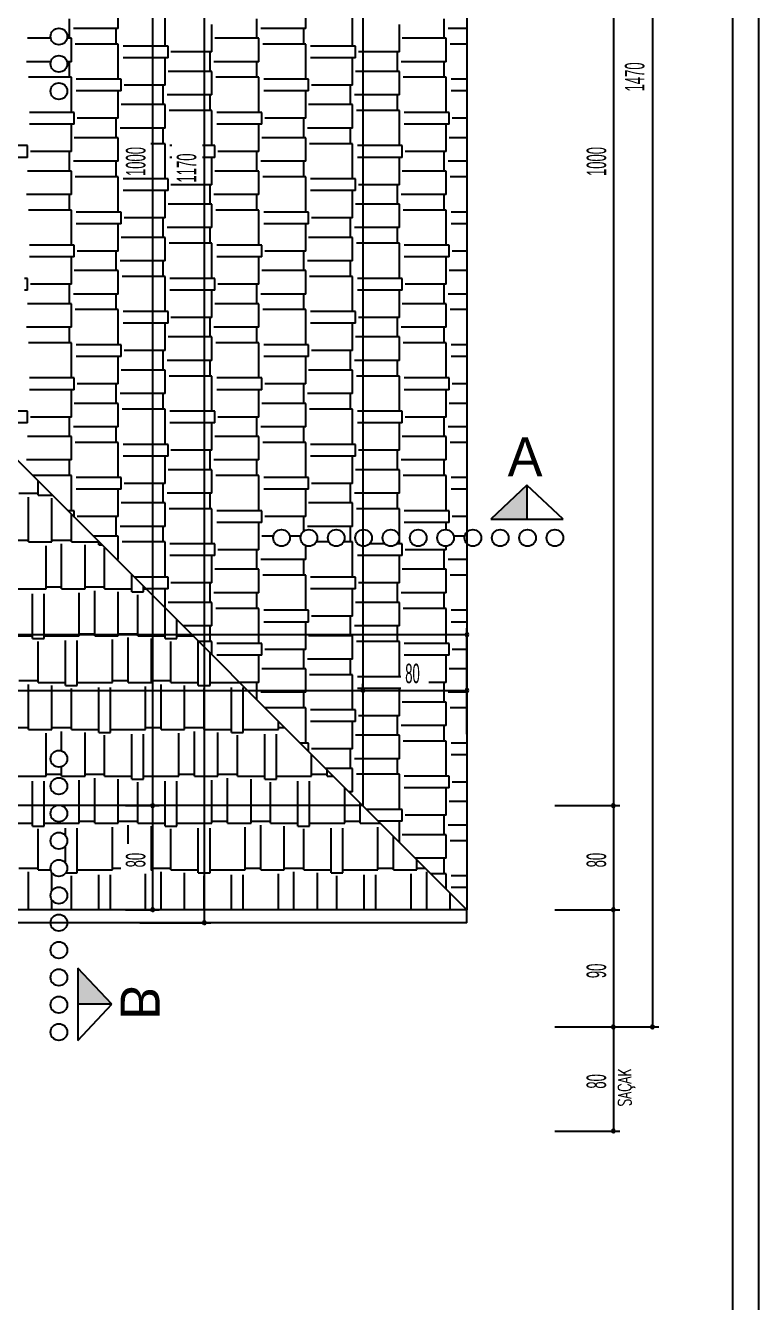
# Model space of a CAD drawing. Extents: x 3907.4 to 3911.57, y -3054.42 to -3053.7.
# Drawn here: x 3909.1994 to 3909.312, y -3054.3184 to -3054.1222 of the extents above; entities that cross this region are included whole.
import ezdxf
from ezdxf.enums import TextEntityAlignment as Align

# ---------------------------------------------------------------- set-up
doc = ezdxf.new("R2010")
doc.units = 0
doc.header["$LTSCALE"] = 2
doc.header["$MEASUREMENT"] = 0
doc.linetypes.add('ACAD_ISO03W100', pattern=[30, 12, -18])
doc.layers.get('0').update_dxf_attribs({"linetype": 'CONTINUOUS'})
for name, color, linetype in [('MB', 11, 'CONTINUOUS'), ('OLÇÜ', 6, 'CONTINUOUS'), ('TARAMA', 9, 'CONTINUOUS'), ('TEXT', 11, 'CONTINUOUS'), ('ÇATI', 7, 'CONTINUOUS')]:
    doc.layers.add(name, color=color, linetype=linetype)
doc.styles.add('İSİM', font='comicbd.ttf')
doc.styles.add('KAPı-PEN', font='simplex.shx', dxfattribs={"width": 0.7, "height": 10})
doc.styles.add('ÖLÇÜ', font='stylu.ttf', dxfattribs={"width": 0.5})

msp = doc.modelspace()

# ---------------------------------------------------------------- hatches: boundary and pattern name
at = {"layer": 'TEXT'}
for points in [[(3909.27647, -3054.19802), (3909.27091, -3054.19802), (3909.27647, -3054.19277)], [(3909.20743, -3054.27256), (3909.20743, -3054.267), (3909.21267, -3054.27256)]]:
    msp.add_hatch(color=256, dxfattribs=at).paths.add_polyline_path(points)

# ---------------------------------------------------------------- linework, layer by layer
at = {"color": 0, "linetype": 'ByBlock'}
for centre, start, end in [((3909.26725, -3054.21575), 0, 180), ((3909.26725, -3054.21575), 180, 0), ((3909.25125, -3054.22433), 0, 180), ((3909.25125, -3054.22433), 0, 180), ((3909.25125, -3054.22433), 180, 0), ((3909.25125, -3054.22433), 180, 0), ((3909.26725, -3054.22433), 0, 180), ((3909.26725, -3054.22433), 180, 0), ((3909.21893, -3054.24203), 90, 270), ((3909.21893, -3054.24203), 90, 270), ((3909.21893, -3054.24203), 270, 90), ((3909.21893, -3054.24203), 270, 90), ((3909.28974, -3054.24203), 90, 270), ((3909.28974, -3054.24203), 90, 270), ((3909.28974, -3054.24203), 270, 90), ((3909.28974, -3054.24203), 270, 90), ((3909.21893, -3054.25803), 90, 270), ((3909.21893, -3054.25803), 270, 90), ((3909.28974, -3054.25803), 90, 270), ((3909.28974, -3054.25803), 90, 270), ((3909.28974, -3054.25803), 270, 90), ((3909.28974, -3054.25803), 270, 90), ((3909.22688, -3054.26003), 90, 270), ((3909.22688, -3054.26003), 270, 90), ((3909.28974, -3054.27603), 90, 270), ((3909.28974, -3054.27603), 90, 270), ((3909.28974, -3054.27603), 270, 90), ((3909.28974, -3054.27603), 270, 90), ((3909.29574, -3054.27603), 90, 270), ((3909.29574, -3054.27603), 270, 90), ((3909.28974, -3054.29203), 90, 270), ((3909.28974, -3054.29203), 270, 90)]:
    msp.add_arc(centre, 0.00025, start, end, dxfattribs=at)
at = {"layer": 'MB', "color": 7, "linetype": 'ACAD_ISO03W100', "ltscale": 0.5}
for p, q in [((3909.25125, -3054.04203), (3909.25125, -3054.24203)), ((3909.25125, -3054.24203), (3909.16625, -3054.24203))]:
    msp.add_line(p, q, dxfattribs=at)
at = {"layer": 'MB', "color": 9}
for q in [(3909.26725, -3054.25803), (3909.18225, -3054.26003)]:
    msp.add_line((3909.26725, -3054.26003), q, dxfattribs=at)
at = {"layer": 'OLÇÜ', "color": 6}
for p, q in [((3909.29574, -3053.98203), (3909.29574, -3054.27603)), ((3909.22688, -3054.02603), (3909.22688, -3054.26003)), ((3909.21893, -3054.04203), (3909.21893, -3054.24203)), ((3909.28974, -3054.04203), (3909.28974, -3054.24203)), ((3909.26725, -3054.23103), (3909.26725, -3054.21475)), ((3909.03925, -3054.21575), (3909.26725, -3054.21575)), ((3909.25125, -3054.22454), (3909.25125, -3054.22333)), ((3909.25125, -3054.22454), (3909.25125, -3054.22333)), ((3909.26725, -3054.22454), (3909.26725, -3054.22333)), ((3909.05525, -3054.22433), (3909.25125, -3054.22433)), ((3909.25125, -3054.22433), (3909.26725, -3054.22433)), ((3909.21475, -3054.24203), (3909.21993, -3054.24203)), ((3909.21475, -3054.24203), (3909.21993, -3054.24203)), ((3909.21893, -3054.24203), (3909.21893, -3054.25803)), ((3909.28074, -3054.24203), (3909.29074, -3054.24203)), ((3909.28074, -3054.24203), (3909.29074, -3054.24203)), ((3909.28974, -3054.24203), (3909.28974, -3054.25803)), ((3909.21475, -3054.25803), (3909.21993, -3054.25803)), ((3909.28074, -3054.25803), (3909.29074, -3054.25803)), ((3909.28074, -3054.25803), (3909.29074, -3054.25803)), ((3909.28974, -3054.25803), (3909.28974, -3054.27603)), ((3909.21699, -3054.26003), (3909.22788, -3054.26003)), ((3909.28074, -3054.27603), (3909.29074, -3054.27603)), ((3909.28074, -3054.27603), (3909.29074, -3054.27603)), ((3909.28674, -3054.27603), (3909.29674, -3054.27603)), ((3909.28974, -3054.27603), (3909.28974, -3054.29203)), ((3909.28074, -3054.29203), (3909.29074, -3054.29203))]:
    msp.add_line(p, q, dxfattribs=at)
at = {"layer": 'TARAMA', "color": 6}
for p, q in [((3909.21366, -3054.12262), (3909.21366, -3054.11902)), ((3909.24246, -3054.12262), (3909.24246, -3054.11902)), ((3909.20616, -3054.12412), (3909.20616, -3054.12112)), ((3909.22086, -3054.12532), (3909.22086, -3054.11992)), ((3909.23496, -3054.12412), (3909.23496, -3054.12112)), ((3909.24966, -3054.12532), (3909.24966, -3054.11992)), ((3909.26376, -3054.12412), (3909.26376, -3054.12112)), ((3909.21366, -3054.12262), (3909.20676, -3054.12262)), ((3909.21336, -3054.12502), (3909.21336, -3054.12262)), ((3909.22806, -3054.12622), (3909.22806, -3054.12202)), ((3909.24246, -3054.12262), (3909.23556, -3054.12262)), ((3909.24216, -3054.12502), (3909.24216, -3054.12262)), ((3909.25686, -3054.12622), (3909.25686, -3054.12202)), ((3909.26725, -3054.12262), (3909.26436, -3054.12262)), ((3909.20329, -3054.12412), (3909.19971, -3054.12412)), ((3909.20646, -3054.12412), (3909.2058, -3054.12412)), ((3909.20646, -3054.12772), (3909.20646, -3054.12412)), ((3909.21366, -3054.12502), (3909.20706, -3054.12502)), ((3909.21366, -3054.13042), (3909.21366, -3054.12502)), ((3909.22131, -3054.12532), (3909.21441, -3054.12532)), ((3909.22131, -3054.12712), (3909.22131, -3054.12532)), ((3909.23526, -3054.12412), (3909.22851, -3054.12412)), ((3909.23526, -3054.12772), (3909.23526, -3054.12412)), ((3909.24246, -3054.12502), (3909.23586, -3054.12502)), ((3909.24246, -3054.13042), (3909.24246, -3054.12502)), ((3909.25011, -3054.12532), (3909.24321, -3054.12532)), ((3909.25011, -3054.12712), (3909.25011, -3054.12532)), ((3909.26406, -3054.12412), (3909.25731, -3054.12412)), ((3909.26406, -3054.12772), (3909.26406, -3054.12412)), ((3909.26725, -3054.12502), (3909.26466, -3054.12502)), ((3909.22131, -3054.12712), (3909.21441, -3054.12712)), ((3909.22086, -3054.13132), (3909.22086, -3054.12712)), ((3909.22806, -3054.12622), (3909.22176, -3054.12622)), ((3909.22776, -3054.12922), (3909.22776, -3054.12622)), ((3909.25011, -3054.12712), (3909.24321, -3054.12712)), ((3909.24966, -3054.13132), (3909.24966, -3054.12712)), ((3909.25125, -3054.12622), (3909.25056, -3054.12622)), ((3909.25686, -3054.12622), (3909.25125, -3054.12622)), ((3909.25656, -3054.12922), (3909.25656, -3054.12622)), ((3909.20331, -3054.12772), (3909.19956, -3054.12772)), ((3909.20646, -3054.12772), (3909.20578, -3054.12772)), ((3909.20616, -3054.13012), (3909.20616, -3054.12772)), ((3909.22806, -3054.12922), (3909.22131, -3054.12922)), ((3909.22806, -3054.13282), (3909.22806, -3054.12922)), ((3909.23526, -3054.12772), (3909.22836, -3054.12772)), ((3909.23496, -3054.13012), (3909.23496, -3054.12772)), ((3909.25125, -3054.12922), (3909.25011, -3054.12922)), ((3909.25686, -3054.12922), (3909.25125, -3054.12922)), ((3909.25686, -3054.13282), (3909.25686, -3054.12922)), ((3909.26406, -3054.12772), (3909.25716, -3054.12772)), ((3909.26376, -3054.13012), (3909.26376, -3054.12772)), ((3909.20646, -3054.13012), (3909.19986, -3054.13012)), ((3909.20646, -3054.13552), (3909.20646, -3054.13012)), ((3909.21411, -3054.13042), (3909.20721, -3054.13042)), ((3909.21411, -3054.13222), (3909.21411, -3054.13042)), ((3909.23526, -3054.13012), (3909.22866, -3054.13012)), ((3909.23526, -3054.13552), (3909.23526, -3054.13012)), ((3909.24291, -3054.13042), (3909.23601, -3054.13042)), ((3909.24291, -3054.13222), (3909.24291, -3054.13042)), ((3909.26406, -3054.13012), (3909.25746, -3054.13012)), ((3909.26406, -3054.13552), (3909.26406, -3054.13012)), ((3909.26725, -3054.13042), (3909.26481, -3054.13042)), ((3909.21411, -3054.13222), (3909.20721, -3054.13222)), ((3909.21366, -3054.13642), (3909.21366, -3054.13222)), ((3909.22086, -3054.13132), (3909.21456, -3054.13132)), ((3909.22056, -3054.13432), (3909.22056, -3054.13132)), ((3909.22806, -3054.13282), (3909.22116, -3054.13282)), ((3909.22776, -3054.13522), (3909.22776, -3054.13282)), ((3909.24291, -3054.13222), (3909.23601, -3054.13222)), ((3909.24246, -3054.13642), (3909.24246, -3054.13222)), ((3909.24966, -3054.13132), (3909.24336, -3054.13132)), ((3909.24936, -3054.13432), (3909.24936, -3054.13132)), ((3909.25125, -3054.13282), (3909.24996, -3054.13282)), ((3909.25686, -3054.13282), (3909.25125, -3054.13282)), ((3909.25656, -3054.13522), (3909.25656, -3054.13282)), ((3909.26725, -3054.13222), (3909.26481, -3054.13222)), ((3909.22086, -3054.13432), (3909.21411, -3054.13432)), ((3909.22086, -3054.13792), (3909.22086, -3054.13432)), ((3909.22806, -3054.13522), (3909.22146, -3054.13522)), ((3909.22806, -3054.14062), (3909.22806, -3054.13522)), ((3909.24966, -3054.13432), (3909.24291, -3054.13432)), ((3909.24966, -3054.13792), (3909.24966, -3054.13432)), ((3909.25125, -3054.13522), (3909.25026, -3054.13522)), ((3909.25686, -3054.13522), (3909.25125, -3054.13522)), ((3909.25686, -3054.14062), (3909.25686, -3054.13522)), ((3909.20691, -3054.13552), (3909.20001, -3054.13552)), ((3909.20691, -3054.13732), (3909.20691, -3054.13552)), ((3909.21366, -3054.13642), (3909.20736, -3054.13642)), ((3909.21336, -3054.13942), (3909.21336, -3054.13642)), ((3909.23571, -3054.13552), (3909.22881, -3054.13552)), ((3909.23571, -3054.13732), (3909.23571, -3054.13552)), ((3909.24246, -3054.13642), (3909.23616, -3054.13642)), ((3909.24216, -3054.13942), (3909.24216, -3054.13642)), ((3909.26451, -3054.13552), (3909.25761, -3054.13552)), ((3909.26451, -3054.13732), (3909.26451, -3054.13552)), ((3909.26725, -3054.13642), (3909.26496, -3054.13642)), ((3909.20691, -3054.13732), (3909.20001, -3054.13732)), ((3909.20646, -3054.14152), (3909.20646, -3054.13732)), ((3909.22086, -3054.13792), (3909.21396, -3054.13792)), ((3909.22056, -3054.14032), (3909.22056, -3054.13792)), ((3909.23571, -3054.13732), (3909.22881, -3054.13732)), ((3909.23526, -3054.14152), (3909.23526, -3054.13732)), ((3909.24966, -3054.13792), (3909.24276, -3054.13792)), ((3909.24936, -3054.14032), (3909.24936, -3054.13792)), ((3909.26451, -3054.13732), (3909.25761, -3054.13732)), ((3909.26406, -3054.14152), (3909.26406, -3054.13732)), ((3909.19971, -3054.14062), (3909.19281, -3054.14062)), ((3909.19971, -3054.14242), (3909.19971, -3054.14062)), ((3909.21366, -3054.13942), (3909.20691, -3054.13942)), ((3909.21366, -3054.14302), (3909.21366, -3054.13942)), ((3909.22086, -3054.14032), (3909.21868, -3054.14032)), ((3909.22086, -3054.14572), (3909.22086, -3054.14032)), ((3909.22189, -3054.14062), (3909.22161, -3054.14062)), ((3909.22851, -3054.14062), (3909.22663, -3054.14062)), ((3909.22851, -3054.14242), (3909.22851, -3054.14062)), ((3909.24246, -3054.13942), (3909.23571, -3054.13942)), ((3909.24246, -3054.14302), (3909.24246, -3054.13942)), ((3909.24966, -3054.14032), (3909.24306, -3054.14032)), ((3909.24966, -3054.14572), (3909.24966, -3054.14032)), ((3909.25125, -3054.14062), (3909.25041, -3054.14062)), ((3909.25731, -3054.14062), (3909.25125, -3054.14062)), ((3909.25731, -3054.14242), (3909.25731, -3054.14062)), ((3909.26725, -3054.13942), (3909.26451, -3054.13942)), ((3909.19971, -3054.14242), (3909.19281, -3054.14242)), ((3909.20646, -3054.14152), (3909.20016, -3054.14152)), ((3909.20616, -3054.14452), (3909.20616, -3054.14152)), ((3909.21366, -3054.14302), (3909.20676, -3054.14302)), ((3909.21336, -3054.14542), (3909.21336, -3054.14302)), ((3909.22189, -3054.14242), (3909.22161, -3054.14242)), ((3909.22851, -3054.14242), (3909.22663, -3054.14242)), ((3909.22806, -3054.14662), (3909.22806, -3054.14242)), ((3909.23526, -3054.14152), (3909.22896, -3054.14152)), ((3909.23496, -3054.14452), (3909.23496, -3054.14152)), ((3909.24246, -3054.14302), (3909.23556, -3054.14302)), ((3909.24216, -3054.14542), (3909.24216, -3054.14302)), ((3909.25125, -3054.14242), (3909.25041, -3054.14242)), ((3909.25731, -3054.14242), (3909.25125, -3054.14242)), ((3909.25686, -3054.14662), (3909.25686, -3054.14242)), ((3909.26406, -3054.14152), (3909.25776, -3054.14152)), ((3909.26376, -3054.14452), (3909.26376, -3054.14152)), ((3909.26725, -3054.14302), (3909.26436, -3054.14302)), ((3909.20646, -3054.14452), (3909.19971, -3054.14452)), ((3909.20646, -3054.14812), (3909.20646, -3054.14452)), ((3909.23526, -3054.14452), (3909.22851, -3054.14452)), ((3909.23526, -3054.14812), (3909.23526, -3054.14452)), ((3909.26406, -3054.14452), (3909.25731, -3054.14452)), ((3909.26406, -3054.14812), (3909.26406, -3054.14452)), ((3909.21366, -3054.14542), (3909.20706, -3054.14542)), ((3909.21366, -3054.15082), (3909.21366, -3054.14542)), ((3909.22131, -3054.14572), (3909.21441, -3054.14572)), ((3909.22131, -3054.14752), (3909.22131, -3054.14572)), ((3909.22806, -3054.14662), (3909.22176, -3054.14662)), ((3909.22776, -3054.14962), (3909.22776, -3054.14662)), ((3909.24246, -3054.14542), (3909.23586, -3054.14542)), ((3909.24246, -3054.15082), (3909.24246, -3054.14542)), ((3909.25011, -3054.14572), (3909.24321, -3054.14572)), ((3909.25011, -3054.14752), (3909.25011, -3054.14572)), ((3909.25125, -3054.14662), (3909.25056, -3054.14662)), ((3909.25686, -3054.14662), (3909.25125, -3054.14662)), ((3909.25656, -3054.14962), (3909.25656, -3054.14662)), ((3909.26725, -3054.14542), (3909.26466, -3054.14542)), ((3909.20646, -3054.14812), (3909.19956, -3054.14812)), ((3909.20616, -3054.15052), (3909.20616, -3054.14812)), ((3909.22131, -3054.14752), (3909.21441, -3054.14752)), ((3909.22086, -3054.15172), (3909.22086, -3054.14752)), ((3909.23526, -3054.14812), (3909.22836, -3054.14812)), ((3909.23496, -3054.15052), (3909.23496, -3054.14812)), ((3909.25011, -3054.14752), (3909.24321, -3054.14752)), ((3909.24966, -3054.15172), (3909.24966, -3054.14752)), ((3909.26406, -3054.14812), (3909.25716, -3054.14812)), ((3909.26376, -3054.15052), (3909.26376, -3054.14812)), ((3909.20646, -3054.15052), (3909.19986, -3054.15052)), ((3909.20646, -3054.15592), (3909.20646, -3054.15052)), ((3909.21411, -3054.15082), (3909.20721, -3054.15082)), ((3909.21411, -3054.15262), (3909.21411, -3054.15082)), ((3909.22806, -3054.14962), (3909.22131, -3054.14962)), ((3909.22806, -3054.15322), (3909.22806, -3054.14962)), ((3909.23526, -3054.15052), (3909.22866, -3054.15052)), ((3909.23526, -3054.15592), (3909.23526, -3054.15052)), ((3909.24291, -3054.15082), (3909.23601, -3054.15082)), ((3909.24291, -3054.15262), (3909.24291, -3054.15082)), ((3909.25125, -3054.14962), (3909.25011, -3054.14962)), ((3909.25686, -3054.14962), (3909.25125, -3054.14962)), ((3909.25686, -3054.15322), (3909.25686, -3054.14962)), ((3909.26406, -3054.15052), (3909.25746, -3054.15052)), ((3909.26406, -3054.15592), (3909.26406, -3054.15052)), ((3909.26725, -3054.15082), (3909.26481, -3054.15082)), ((3909.21411, -3054.15262), (3909.20721, -3054.15262)), ((3909.21366, -3054.15682), (3909.21366, -3054.15262)), ((3909.22086, -3054.15172), (3909.21456, -3054.15172)), ((3909.22056, -3054.15472), (3909.22056, -3054.15172)), ((3909.24291, -3054.15262), (3909.23601, -3054.15262)), ((3909.24246, -3054.15682), (3909.24246, -3054.15262)), ((3909.24966, -3054.15172), (3909.24336, -3054.15172)), ((3909.24936, -3054.15472), (3909.24936, -3054.15172)), ((3909.26725, -3054.15262), (3909.26481, -3054.15262)), ((3909.22086, -3054.15472), (3909.21411, -3054.15472)), ((3909.22086, -3054.15832), (3909.22086, -3054.15472)), ((3909.22806, -3054.15322), (3909.22116, -3054.15322)), ((3909.22776, -3054.15562), (3909.22776, -3054.15322)), ((3909.24966, -3054.15472), (3909.24291, -3054.15472)), ((3909.24966, -3054.15832), (3909.24966, -3054.15472)), ((3909.25125, -3054.15322), (3909.24996, -3054.15322)), ((3909.25686, -3054.15322), (3909.25125, -3054.15322)), ((3909.25656, -3054.15562), (3909.25656, -3054.15322)), ((3909.20691, -3054.15592), (3909.20001, -3054.15592)), ((3909.20691, -3054.15772), (3909.20691, -3054.15592)), ((3909.21366, -3054.15682), (3909.20736, -3054.15682)), ((3909.21336, -3054.15982), (3909.21336, -3054.15682)), ((3909.22806, -3054.15562), (3909.22146, -3054.15562)), ((3909.22806, -3054.16102), (3909.22806, -3054.15562)), ((3909.23571, -3054.15592), (3909.22881, -3054.15592)), ((3909.23571, -3054.15772), (3909.23571, -3054.15592)), ((3909.24246, -3054.15682), (3909.23616, -3054.15682)), ((3909.24216, -3054.15982), (3909.24216, -3054.15682)), ((3909.25125, -3054.15562), (3909.25026, -3054.15562)), ((3909.25686, -3054.15562), (3909.25125, -3054.15562)), ((3909.25686, -3054.16102), (3909.25686, -3054.15562)), ((3909.26451, -3054.15592), (3909.25761, -3054.15592)), ((3909.26451, -3054.15772), (3909.26451, -3054.15592)), ((3909.26725, -3054.15682), (3909.26496, -3054.15682)), ((3909.20691, -3054.15772), (3909.20001, -3054.15772)), ((3909.20646, -3054.16192), (3909.20646, -3054.15772)), ((3909.22086, -3054.15832), (3909.21396, -3054.15832)), ((3909.22056, -3054.16072), (3909.22056, -3054.15832)), ((3909.23571, -3054.15772), (3909.22881, -3054.15772)), ((3909.23526, -3054.16192), (3909.23526, -3054.15772)), ((3909.24966, -3054.15832), (3909.24276, -3054.15832)), ((3909.24936, -3054.16072), (3909.24936, -3054.15832)), ((3909.26451, -3054.15772), (3909.25761, -3054.15772)), ((3909.26406, -3054.16192), (3909.26406, -3054.15772)), ((3909.21366, -3054.15982), (3909.20691, -3054.15982)), ((3909.21366, -3054.16342), (3909.21366, -3054.15982)), ((3909.22086, -3054.16072), (3909.21426, -3054.16072)), ((3909.22086, -3054.16612), (3909.22086, -3054.16072)), ((3909.24246, -3054.15982), (3909.23571, -3054.15982)), ((3909.24246, -3054.16342), (3909.24246, -3054.15982)), ((3909.24966, -3054.16072), (3909.24306, -3054.16072)), ((3909.24966, -3054.16612), (3909.24966, -3054.16072)), ((3909.26725, -3054.15982), (3909.26451, -3054.15982)), ((3909.19971, -3054.16102), (3909.19925, -3054.16102)), ((3909.19971, -3054.16282), (3909.19971, -3054.16102)), ((3909.20646, -3054.16192), (3909.20016, -3054.16192)), ((3909.20616, -3054.16492), (3909.20616, -3054.16192)), ((3909.22851, -3054.16102), (3909.22161, -3054.16102)), ((3909.22851, -3054.16282), (3909.22851, -3054.16102)), ((3909.23526, -3054.16192), (3909.22896, -3054.16192)), ((3909.23496, -3054.16492), (3909.23496, -3054.16192)), ((3909.25125, -3054.16102), (3909.25041, -3054.16102)), ((3909.25731, -3054.16102), (3909.25125, -3054.16102)), ((3909.25731, -3054.16282), (3909.25731, -3054.16102)), ((3909.26406, -3054.16192), (3909.25776, -3054.16192)), ((3909.26376, -3054.16492), (3909.26376, -3054.16192)), ((3909.19971, -3054.16282), (3909.19925, -3054.16282)), ((3909.21366, -3054.16342), (3909.20676, -3054.16342)), ((3909.21336, -3054.16582), (3909.21336, -3054.16342)), ((3909.22851, -3054.16282), (3909.22161, -3054.16282)), ((3909.22806, -3054.16702), (3909.22806, -3054.16282)), ((3909.24246, -3054.16342), (3909.23556, -3054.16342)), ((3909.24216, -3054.16582), (3909.24216, -3054.16342)), ((3909.25125, -3054.16282), (3909.25041, -3054.16282)), ((3909.25731, -3054.16282), (3909.25125, -3054.16282)), ((3909.25686, -3054.16702), (3909.25686, -3054.16282)), ((3909.26725, -3054.16342), (3909.26436, -3054.16342)), ((3909.20646, -3054.16492), (3909.19971, -3054.16492)), ((3909.20646, -3054.16852), (3909.20646, -3054.16492)), ((3909.21366, -3054.16582), (3909.20706, -3054.16582)), ((3909.21366, -3054.17122), (3909.21366, -3054.16582)), ((3909.22131, -3054.16612), (3909.21441, -3054.16612)), ((3909.22131, -3054.16792), (3909.22131, -3054.16612)), ((3909.23526, -3054.16492), (3909.22851, -3054.16492)), ((3909.23526, -3054.16852), (3909.23526, -3054.16492)), ((3909.24246, -3054.16582), (3909.23586, -3054.16582)), ((3909.24246, -3054.17122), (3909.24246, -3054.16582)), ((3909.25011, -3054.16612), (3909.24321, -3054.16612)), ((3909.25011, -3054.16792), (3909.25011, -3054.16612)), ((3909.26406, -3054.16492), (3909.25731, -3054.16492)), ((3909.26406, -3054.16852), (3909.26406, -3054.16492)), ((3909.26725, -3054.16582), (3909.26466, -3054.16582)), ((3909.20646, -3054.16852), (3909.19956, -3054.16852)), ((3909.20616, -3054.17092), (3909.20616, -3054.16852)), ((3909.22131, -3054.16792), (3909.21441, -3054.16792)), ((3909.22086, -3054.17212), (3909.22086, -3054.16792)), ((3909.22806, -3054.16702), (3909.22176, -3054.16702)), ((3909.22776, -3054.17002), (3909.22776, -3054.16702)), ((3909.23526, -3054.16852), (3909.22836, -3054.16852)), ((3909.23496, -3054.17092), (3909.23496, -3054.16852)), ((3909.25011, -3054.16792), (3909.24321, -3054.16792)), ((3909.24966, -3054.17212), (3909.24966, -3054.16792)), ((3909.25125, -3054.16702), (3909.25056, -3054.16702)), ((3909.25686, -3054.16702), (3909.25125, -3054.16702)), ((3909.25656, -3054.17002), (3909.25656, -3054.16702)), ((3909.26406, -3054.16852), (3909.25716, -3054.16852)), ((3909.26376, -3054.17092), (3909.26376, -3054.16852)), ((3909.22806, -3054.17002), (3909.22131, -3054.17002)), ((3909.22806, -3054.17362), (3909.22806, -3054.17002)), ((3909.25125, -3054.17002), (3909.25011, -3054.17002)), ((3909.25686, -3054.17002), (3909.25125, -3054.17002)), ((3909.25686, -3054.17362), (3909.25686, -3054.17002)), ((3909.20646, -3054.17092), (3909.19986, -3054.17092)), ((3909.20646, -3054.17632), (3909.20646, -3054.17092)), ((3909.21411, -3054.17122), (3909.20721, -3054.17122)), ((3909.21411, -3054.17302), (3909.21411, -3054.17122)), ((3909.22086, -3054.17212), (3909.21456, -3054.17212)), ((3909.22056, -3054.17512), (3909.22056, -3054.17212)), ((3909.23526, -3054.17092), (3909.22866, -3054.17092)), ((3909.23526, -3054.17632), (3909.23526, -3054.17092)), ((3909.24291, -3054.17122), (3909.23601, -3054.17122)), ((3909.24291, -3054.17302), (3909.24291, -3054.17122)), ((3909.24966, -3054.17212), (3909.24336, -3054.17212)), ((3909.24936, -3054.17512), (3909.24936, -3054.17212)), ((3909.26406, -3054.17092), (3909.25746, -3054.17092)), ((3909.26406, -3054.17632), (3909.26406, -3054.17092)), ((3909.26725, -3054.17122), (3909.26481, -3054.17122)), ((3909.21411, -3054.17302), (3909.20721, -3054.17302)), ((3909.21366, -3054.17722), (3909.21366, -3054.17302)), ((3909.22806, -3054.17362), (3909.22116, -3054.17362)), ((3909.22776, -3054.17602), (3909.22776, -3054.17362)), ((3909.24291, -3054.17302), (3909.23601, -3054.17302)), ((3909.24246, -3054.17722), (3909.24246, -3054.17302)), ((3909.25125, -3054.17362), (3909.24996, -3054.17362)), ((3909.25686, -3054.17362), (3909.25125, -3054.17362)), ((3909.25656, -3054.17602), (3909.25656, -3054.17362)), ((3909.26725, -3054.17302), (3909.26481, -3054.17302)), ((3909.20691, -3054.17632), (3909.20001, -3054.17632)), ((3909.20691, -3054.17812), (3909.20691, -3054.17632)), ((3909.22086, -3054.17512), (3909.21411, -3054.17512)), ((3909.22086, -3054.17872), (3909.22086, -3054.17512)), ((3909.22806, -3054.17602), (3909.22146, -3054.17602)), ((3909.22806, -3054.18142), (3909.22806, -3054.17602)), ((3909.23571, -3054.17632), (3909.22881, -3054.17632)), ((3909.23571, -3054.17812), (3909.23571, -3054.17632)), ((3909.24966, -3054.17512), (3909.24291, -3054.17512)), ((3909.24966, -3054.17872), (3909.24966, -3054.17512)), ((3909.25125, -3054.17602), (3909.25026, -3054.17602)), ((3909.25686, -3054.17602), (3909.25125, -3054.17602)), ((3909.25686, -3054.18142), (3909.25686, -3054.17602)), ((3909.26451, -3054.17632), (3909.25761, -3054.17632)), ((3909.26451, -3054.17812), (3909.26451, -3054.17632)), ((3909.20691, -3054.17812), (3909.20001, -3054.17812)), ((3909.20646, -3054.18232), (3909.20646, -3054.17812)), ((3909.21366, -3054.17722), (3909.20736, -3054.17722)), ((3909.21336, -3054.18022), (3909.21336, -3054.17722)), ((3909.23571, -3054.17812), (3909.22881, -3054.17812)), ((3909.23526, -3054.18232), (3909.23526, -3054.17812)), ((3909.24246, -3054.17722), (3909.23616, -3054.17722)), ((3909.24216, -3054.18022), (3909.24216, -3054.17722)), ((3909.26451, -3054.17812), (3909.25761, -3054.17812)), ((3909.26406, -3054.18232), (3909.26406, -3054.17812)), ((3909.26725, -3054.17722), (3909.26496, -3054.17722)), ((3909.21366, -3054.18022), (3909.20691, -3054.18022)), ((3909.21366, -3054.18382), (3909.21366, -3054.18022)), ((3909.22086, -3054.17872), (3909.21396, -3054.17872)), ((3909.22056, -3054.18112), (3909.22056, -3054.17872)), ((3909.24246, -3054.18022), (3909.23571, -3054.18022)), ((3909.24246, -3054.18382), (3909.24246, -3054.18022)), ((3909.24966, -3054.17872), (3909.24276, -3054.17872)), ((3909.24936, -3054.18112), (3909.24936, -3054.17872)), ((3909.26725, -3054.18022), (3909.26451, -3054.18022)), ((3909.19971, -3054.18142), (3909.19281, -3054.18142)), ((3909.19971, -3054.18322), (3909.19971, -3054.18142)), ((3909.20646, -3054.18232), (3909.20016, -3054.18232)), ((3909.20616, -3054.18532), (3909.20616, -3054.18232)), ((3909.22086, -3054.18112), (3909.21426, -3054.18112)), ((3909.22086, -3054.18652), (3909.22086, -3054.18112)), ((3909.22851, -3054.18142), (3909.22161, -3054.18142)), ((3909.22851, -3054.18322), (3909.22851, -3054.18142)), ((3909.23526, -3054.18232), (3909.22896, -3054.18232)), ((3909.23496, -3054.18532), (3909.23496, -3054.18232)), ((3909.24966, -3054.18112), (3909.24306, -3054.18112)), ((3909.24966, -3054.18652), (3909.24966, -3054.18112)), ((3909.25125, -3054.18142), (3909.25041, -3054.18142)), ((3909.25731, -3054.18142), (3909.25125, -3054.18142)), ((3909.25731, -3054.18322), (3909.25731, -3054.18142)), ((3909.26406, -3054.18232), (3909.25776, -3054.18232)), ((3909.26376, -3054.18532), (3909.26376, -3054.18232)), ((3909.19971, -3054.18322), (3909.19281, -3054.18322)), ((3909.21366, -3054.18382), (3909.20676, -3054.18382)), ((3909.21336, -3054.18622), (3909.21336, -3054.18382)), ((3909.22851, -3054.18322), (3909.22161, -3054.18322)), ((3909.22806, -3054.18742), (3909.22806, -3054.18322)), ((3909.24246, -3054.18382), (3909.23556, -3054.18382)), ((3909.24216, -3054.18622), (3909.24216, -3054.18382)), ((3909.25125, -3054.18322), (3909.25041, -3054.18322)), ((3909.25731, -3054.18322), (3909.25125, -3054.18322)), ((3909.25686, -3054.18742), (3909.25686, -3054.18322)), ((3909.26725, -3054.18382), (3909.26436, -3054.18382)), ((3909.20646, -3054.18532), (3909.19971, -3054.18532)), ((3909.20646, -3054.18892), (3909.20646, -3054.18532)), ((3909.21366, -3054.18622), (3909.20706, -3054.18622)), ((3909.21366, -3054.19162), (3909.21366, -3054.18622)), ((3909.23526, -3054.18532), (3909.22851, -3054.18532)), ((3909.23526, -3054.18892), (3909.23526, -3054.18532)), ((3909.24246, -3054.18622), (3909.23586, -3054.18622)), ((3909.24246, -3054.19162), (3909.24246, -3054.18622)), ((3909.26406, -3054.18532), (3909.25731, -3054.18532)), ((3909.26406, -3054.18892), (3909.26406, -3054.18532)), ((3909.26725, -3054.18622), (3909.26466, -3054.18622)), ((3909.22131, -3054.18652), (3909.21441, -3054.18652)), ((3909.22131, -3054.18832), (3909.22131, -3054.18652)), ((3909.22806, -3054.18742), (3909.22176, -3054.18742)), ((3909.22776, -3054.19042), (3909.22776, -3054.18742)), ((3909.25011, -3054.18652), (3909.24321, -3054.18652)), ((3909.25011, -3054.18832), (3909.25011, -3054.18652)), ((3909.25125, -3054.18742), (3909.25056, -3054.18742)), ((3909.25686, -3054.18742), (3909.25125, -3054.18742)), ((3909.25656, -3054.19042), (3909.25656, -3054.18742)), ((3909.20646, -3054.18892), (3909.19956, -3054.18892)), ((3909.20616, -3054.19132), (3909.20616, -3054.18892)), ((3909.22131, -3054.18832), (3909.21441, -3054.18832)), ((3909.22086, -3054.19252), (3909.22086, -3054.18832)), ((3909.23526, -3054.18892), (3909.22836, -3054.18892)), ((3909.23496, -3054.19132), (3909.23496, -3054.18892)), ((3909.25011, -3054.18832), (3909.24321, -3054.18832)), ((3909.24966, -3054.19252), (3909.24966, -3054.18832)), ((3909.26406, -3054.18892), (3909.25716, -3054.18892)), ((3909.26376, -3054.19132), (3909.26376, -3054.18892)), ((3909.20646, -3054.19132), (3909.20053, -3054.19132)), ((3909.20646, -3054.19672), (3909.20646, -3054.19132)), ((3909.21411, -3054.19162), (3909.20721, -3054.19162)), ((3909.21411, -3054.19342), (3909.21411, -3054.19162)), ((3909.22806, -3054.19042), (3909.22131, -3054.19042)), ((3909.22806, -3054.19402), (3909.22806, -3054.19042)), ((3909.23526, -3054.19132), (3909.22866, -3054.19132)), ((3909.23526, -3054.19672), (3909.23526, -3054.19132)), ((3909.24291, -3054.19162), (3909.23601, -3054.19162)), ((3909.24291, -3054.19342), (3909.24291, -3054.19162)), ((3909.25125, -3054.19042), (3909.25011, -3054.19042)), ((3909.25686, -3054.19042), (3909.25125, -3054.19042)), ((3909.25686, -3054.19402), (3909.25686, -3054.19042)), ((3909.26406, -3054.19132), (3909.25746, -3054.19132)), ((3909.26406, -3054.19672), (3909.26406, -3054.19132)), ((3909.26725, -3054.19162), (3909.26481, -3054.19162)), ((3909.19836, -3054.19402), (3909.20136, -3054.19402)), ((3909.20136, -3054.19432), (3909.20136, -3054.19214)), ((3909.21411, -3054.19342), (3909.20721, -3054.19342)), ((3909.21366, -3054.19762), (3909.21366, -3054.19342)), ((3909.22086, -3054.19252), (3909.21456, -3054.19252)), ((3909.22056, -3054.19552), (3909.22056, -3054.19252)), ((3909.22806, -3054.19402), (3909.22116, -3054.19402)), ((3909.22776, -3054.19642), (3909.22776, -3054.19402)), ((3909.24291, -3054.19342), (3909.23601, -3054.19342)), ((3909.24246, -3054.19762), (3909.24246, -3054.19342)), ((3909.24966, -3054.19252), (3909.24336, -3054.19252)), ((3909.24936, -3054.19552), (3909.24936, -3054.19252)), ((3909.25125, -3054.19402), (3909.24996, -3054.19402)), ((3909.25686, -3054.19402), (3909.25125, -3054.19402)), ((3909.25656, -3054.19642), (3909.25656, -3054.19402)), ((3909.26725, -3054.19342), (3909.26481, -3054.19342)), ((3909.19986, -3054.20152), (3909.19986, -3054.19462)), ((3909.20136, -3054.19432), (3909.20353, -3054.19432)), ((3909.20346, -3054.20152), (3909.20346, -3054.19477)), ((3909.22086, -3054.19552), (3909.21411, -3054.19552)), ((3909.22086, -3054.19912), (3909.22086, -3054.19552)), ((3909.24966, -3054.19552), (3909.24291, -3054.19552)), ((3909.24966, -3054.19912), (3909.24966, -3054.19552)), ((3909.20691, -3054.19672), (3909.20593, -3054.19672)), ((3909.20646, -3054.20152), (3909.20646, -3054.19724)), ((3909.20691, -3054.19769), (3909.20691, -3054.19672)), ((3909.21366, -3054.19762), (3909.20736, -3054.19762)), ((3909.21336, -3054.20062), (3909.21336, -3054.19762)), ((3909.22806, -3054.19642), (3909.22146, -3054.19642)), ((3909.22806, -3054.20182), (3909.22806, -3054.19642)), ((3909.23571, -3054.19672), (3909.22881, -3054.19672)), ((3909.23571, -3054.19852), (3909.23571, -3054.19672)), ((3909.24246, -3054.19762), (3909.23616, -3054.19762)), ((3909.24216, -3054.19988), (3909.24216, -3054.19762)), ((3909.25125, -3054.19642), (3909.25026, -3054.19642)), ((3909.25686, -3054.19642), (3909.25125, -3054.19642)), ((3909.25686, -3054.20182), (3909.25686, -3054.19642)), ((3909.26451, -3054.19672), (3909.25761, -3054.19672)), ((3909.26451, -3054.19852), (3909.26451, -3054.19672)), ((3909.26725, -3054.19762), (3909.26496, -3054.19762)), ((3909.22086, -3054.19912), (3909.21396, -3054.19912)), ((3909.22056, -3054.20152), (3909.22056, -3054.19912)), ((3909.23571, -3054.19852), (3909.22881, -3054.19852)), ((3909.23526, -3054.20272), (3909.23526, -3054.19852)), ((3909.24966, -3054.19912), (3909.24276, -3054.19912)), ((3909.24936, -3054.20152), (3909.24936, -3054.19912)), ((3909.26451, -3054.19852), (3909.25761, -3054.19852)), ((3909.26406, -3054.19962), (3909.26406, -3054.19852)), ((3909.19746, -3054.20122), (3909.19986, -3054.20122)), ((3909.19986, -3054.20152), (3909.20346, -3054.20152)), ((3909.20346, -3054.20122), (3909.20646, -3054.20122)), ((3909.20496, -3054.20872), (3909.20496, -3054.20182)), ((3909.20646, -3054.20152), (3909.21066, -3054.20152)), ((3909.21366, -3054.20062), (3909.20983, -3054.20062)), ((3909.21066, -3054.20197), (3909.21066, -3054.20144)), ((3909.21366, -3054.20422), (3909.21366, -3054.20062)), ((3909.22086, -3054.20152), (3909.21426, -3054.20152)), ((3909.22086, -3054.20692), (3909.22086, -3054.20152)), ((3909.22851, -3054.20182), (3909.22161, -3054.20182)), ((3909.22851, -3054.20362), (3909.22851, -3054.20182)), ((3909.2375, -3054.20062), (3909.23571, -3054.20062)), ((3909.2417, -3054.20062), (3909.23999, -3054.20062)), ((3909.24603, -3054.20152), (3909.24407, -3054.20152)), ((3909.24966, -3054.20152), (3909.24827, -3054.20152)), ((3909.24966, -3054.20692), (3909.24966, -3054.20152)), ((3909.25045, -3054.20182), (3909.25041, -3054.20182)), ((3909.25465, -3054.20182), (3909.25224, -3054.20182)), ((3909.25731, -3054.20182), (3909.25644, -3054.20182)), ((3909.25731, -3054.20362), (3909.25731, -3054.20182)), ((3909.2669, -3054.20062), (3909.26519, -3054.20062)), ((3909.20256, -3054.20872), (3909.20256, -3054.20212)), ((3909.20856, -3054.20872), (3909.20856, -3054.20197)), ((3909.21066, -3054.20197), (3909.21118, -3054.20197)), ((3909.21156, -3054.20872), (3909.21156, -3054.20242)), ((3909.22851, -3054.20362), (3909.22161, -3054.20362)), ((3909.22806, -3054.20782), (3909.22806, -3054.20362)), ((3909.23526, -3054.20272), (3909.22896, -3054.20272)), ((3909.23496, -3054.20572), (3909.23496, -3054.20272)), ((3909.24246, -3054.20422), (3909.24246, -3054.20208)), ((3909.25125, -3054.20362), (3909.25041, -3054.20362)), ((3909.25731, -3054.20362), (3909.25125, -3054.20362)), ((3909.25686, -3054.20782), (3909.25686, -3054.20362)), ((3909.26406, -3054.20272), (3909.25776, -3054.20272)), ((3909.26376, -3054.20572), (3909.26376, -3054.20272)), ((3909.26406, -3054.20272), (3909.26406, -3054.20217)), ((3909.21366, -3054.20422), (3909.21343, -3054.20422)), ((3909.23526, -3054.20572), (3909.22851, -3054.20572)), ((3909.23526, -3054.20932), (3909.23526, -3054.20572)), ((3909.24246, -3054.20422), (3909.23556, -3054.20422)), ((3909.24216, -3054.20662), (3909.24216, -3054.20422)), ((3909.26406, -3054.20572), (3909.25731, -3054.20572)), ((3909.26406, -3054.20932), (3909.26406, -3054.20572)), ((3909.26725, -3054.20422), (3909.26436, -3054.20422)), ((3909.21576, -3054.20917), (3909.21576, -3054.20654)), ((3909.22131, -3054.20692), (3909.21613, -3054.20692)), ((3909.22131, -3054.20872), (3909.22131, -3054.20692)), ((3909.22806, -3054.20782), (3909.22176, -3054.20782)), ((3909.22776, -3054.21082), (3909.22776, -3054.20782)), ((3909.24246, -3054.20662), (3909.23586, -3054.20662)), ((3909.24246, -3054.21202), (3909.24246, -3054.20662)), ((3909.25011, -3054.20692), (3909.24321, -3054.20692)), ((3909.25011, -3054.20872), (3909.25011, -3054.20692)), ((3909.25125, -3054.20782), (3909.25056, -3054.20782)), ((3909.25686, -3054.20782), (3909.25125, -3054.20782)), ((3909.25656, -3054.21082), (3909.25656, -3054.20782)), ((3909.26725, -3054.20662), (3909.26466, -3054.20662)), ((3909.19716, -3054.20872), (3909.20256, -3054.20872)), ((3909.20046, -3054.21637), (3909.20046, -3054.20947)), ((3909.20226, -3054.21637), (3909.20226, -3054.20947)), ((3909.20256, -3054.20842), (3909.20496, -3054.20842)), ((3909.20496, -3054.20872), (3909.20856, -3054.20872)), ((3909.20766, -3054.21592), (3909.20766, -3054.20932)), ((3909.20856, -3054.20842), (3909.21156, -3054.20842)), ((3909.21006, -3054.21592), (3909.21006, -3054.20902)), ((3909.21156, -3054.20872), (3909.21576, -3054.20872)), ((3909.21366, -3054.21592), (3909.21366, -3054.20917)), ((3909.21576, -3054.20917), (3909.21756, -3054.20917)), ((3909.21666, -3054.21592), (3909.21666, -3054.20962)), ((3909.21756, -3054.20917), (3909.21756, -3054.20834)), ((3909.21756, -3054.20872), (3909.21793, -3054.20872)), ((3909.22131, -3054.20872), (3909.21793, -3054.20872)), ((3909.22086, -3054.21164), (3909.22086, -3054.20872)), ((3909.23526, -3054.20932), (3909.22836, -3054.20932)), ((3909.23496, -3054.21172), (3909.23496, -3054.20932)), ((3909.25011, -3054.20872), (3909.24321, -3054.20872)), ((3909.24966, -3054.21292), (3909.24966, -3054.20872)), ((3909.26406, -3054.20932), (3909.25716, -3054.20932)), ((3909.26376, -3054.21172), (3909.26376, -3054.20932)), ((3909.22086, -3054.21637), (3909.22086, -3054.21164)), ((3909.22806, -3054.21082), (3909.22131, -3054.21082)), ((3909.22806, -3054.21442), (3909.22806, -3054.21082)), ((3909.23526, -3054.21172), (3909.22866, -3054.21172)), ((3909.23526, -3054.21712), (3909.23526, -3054.21172)), ((3909.25125, -3054.21082), (3909.25011, -3054.21082)), ((3909.25686, -3054.21082), (3909.25125, -3054.21082)), ((3909.25686, -3054.21442), (3909.25686, -3054.21082)), ((3909.26406, -3054.21172), (3909.25746, -3054.21172)), ((3909.26406, -3054.21712), (3909.26406, -3054.21172)), ((3909.22266, -3054.21637), (3909.22266, -3054.21344)), ((3909.24291, -3054.21202), (3909.23601, -3054.21202)), ((3909.24291, -3054.21382), (3909.24291, -3054.21202)), ((3909.24966, -3054.21292), (3909.24336, -3054.21292)), ((3909.24936, -3054.21592), (3909.24936, -3054.21292)), ((3909.26725, -3054.21202), (3909.26481, -3054.21202)), ((3909.20766, -3054.21562), (3909.21006, -3054.21562)), ((3909.21366, -3054.21562), (3909.21666, -3054.21562)), ((3909.22806, -3054.21442), (3909.22363, -3054.21442)), ((3909.22776, -3054.21682), (3909.22776, -3054.21442)), ((3909.24291, -3054.21382), (3909.23601, -3054.21382)), ((3909.24246, -3054.21802), (3909.24246, -3054.21382)), ((3909.25125, -3054.21442), (3909.24996, -3054.21442)), ((3909.25686, -3054.21442), (3909.25125, -3054.21442)), ((3909.25656, -3054.21682), (3909.25656, -3054.21442)), ((3909.26725, -3054.21382), (3909.26481, -3054.21382)), ((3909.19626, -3054.21592), (3909.20046, -3054.21592)), ((3909.20046, -3054.21637), (3909.20226, -3054.21637)), ((3909.20136, -3054.22312), (3909.20136, -3054.21682)), ((3909.20226, -3054.21592), (3909.20766, -3054.21592)), ((3909.20556, -3054.22357), (3909.20556, -3054.21667)), ((3909.20736, -3054.22357), (3909.20736, -3054.21667)), ((3909.21006, -3054.21592), (3909.21366, -3054.21592)), ((3909.21276, -3054.22312), (3909.21276, -3054.21652)), ((3909.21516, -3054.22312), (3909.21516, -3054.21622)), ((3909.21666, -3054.21592), (3909.22086, -3054.21592)), ((3909.21876, -3054.22312), (3909.21876, -3054.21637)), ((3909.22086, -3054.21637), (3909.22266, -3054.21637)), ((3909.22176, -3054.22312), (3909.22176, -3054.21682)), ((3909.22266, -3054.21592), (3909.22513, -3054.21592)), ((3909.22596, -3054.22357), (3909.22596, -3054.21674)), ((3909.22806, -3054.21682), (3909.22603, -3054.21682)), ((3909.22806, -3054.21884), (3909.22806, -3054.21682)), ((3909.23571, -3054.21712), (3909.22881, -3054.21712)), ((3909.23571, -3054.21892), (3909.23571, -3054.21712)), ((3909.24966, -3054.21592), (3909.24291, -3054.21592)), ((3909.24966, -3054.21952), (3909.24966, -3054.21592)), ((3909.25125, -3054.21682), (3909.25026, -3054.21682)), ((3909.25686, -3054.21682), (3909.25125, -3054.21682)), ((3909.25686, -3054.22222), (3909.25686, -3054.21682)), ((3909.26451, -3054.21712), (3909.25761, -3054.21712)), ((3909.26451, -3054.21892), (3909.26451, -3054.21712)), ((3909.22776, -3054.22357), (3909.22776, -3054.21854)), ((3909.23571, -3054.21892), (3909.22881, -3054.21892)), ((3909.23526, -3054.22312), (3909.23526, -3054.21892)), ((3909.24246, -3054.21802), (3909.23616, -3054.21802)), ((3909.24216, -3054.22102), (3909.24216, -3054.21802)), ((3909.24966, -3054.21952), (3909.24276, -3054.21952)), ((3909.24936, -3054.22192), (3909.24936, -3054.21952)), ((3909.26451, -3054.21892), (3909.25761, -3054.21892)), ((3909.26406, -3054.22312), (3909.26406, -3054.21892)), ((3909.26725, -3054.21802), (3909.26496, -3054.21802)), ((3909.24246, -3054.22102), (3909.23571, -3054.22102)), ((3909.24246, -3054.22462), (3909.24246, -3054.22102)), ((3909.26725, -3054.22102), (3909.26451, -3054.22102)), ((3909.19836, -3054.22282), (3909.20136, -3054.22282)), ((3909.19986, -3054.23032), (3909.19986, -3054.22342)), ((3909.20136, -3054.22312), (3909.20556, -3054.22312)), ((3909.20736, -3054.22312), (3909.21276, -3054.22312)), ((3909.21276, -3054.22282), (3909.21516, -3054.22282)), ((3909.21516, -3054.22312), (3909.21876, -3054.22312)), ((3909.21876, -3054.22282), (3909.22176, -3054.22282)), ((3909.22026, -3054.23032), (3909.22026, -3054.22342)), ((3909.22176, -3054.22312), (3909.22596, -3054.22312)), ((3909.22776, -3054.22312), (3909.23233, -3054.22312)), ((3909.23526, -3054.22312), (3909.23233, -3054.22312)), ((3909.23496, -3054.22574), (3909.23496, -3054.22312)), ((3909.24966, -3054.22192), (3909.24306, -3054.22192)), ((3909.24966, -3054.22732), (3909.24966, -3054.22192)), ((3909.25125, -3054.22222), (3909.25041, -3054.22222)), ((3909.25709, -3054.22222), (3909.25125, -3054.22222)), ((3909.26406, -3054.22312), (3909.2614, -3054.22312)), ((3909.26376, -3054.22612), (3909.26376, -3054.22312)), ((3909.20346, -3054.23032), (3909.20346, -3054.22357)), ((3909.20556, -3054.22357), (3909.20736, -3054.22357)), ((3909.20646, -3054.23032), (3909.20646, -3054.22402)), ((3909.21066, -3054.23077), (3909.21066, -3054.22387)), ((3909.21246, -3054.23077), (3909.21246, -3054.22387)), ((3909.21786, -3054.23032), (3909.21786, -3054.22372)), ((3909.22386, -3054.23032), (3909.22386, -3054.22357)), ((3909.22596, -3054.22357), (3909.22776, -3054.22357)), ((3909.22686, -3054.23032), (3909.22686, -3054.22402)), ((3909.23106, -3054.23077), (3909.23106, -3054.22387)), ((3909.23286, -3054.23077), (3909.23286, -3054.22387)), ((3909.24246, -3054.22462), (3909.23556, -3054.22462)), ((3909.24216, -3054.22702), (3909.24216, -3054.22462)), ((3909.25125, -3054.22402), (3909.25041, -3054.22402)), ((3909.25709, -3054.22402), (3909.25125, -3054.22402)), ((3909.25686, -3054.22822), (3909.25686, -3054.22402)), ((3909.26725, -3054.22462), (3909.26436, -3054.22462)), ((3909.24246, -3054.22702), (3909.23623, -3054.22702)), ((3909.24246, -3054.23242), (3909.24246, -3054.22702)), ((3909.25011, -3054.22732), (3909.24321, -3054.22732)), ((3909.25011, -3054.22912), (3909.25011, -3054.22732)), ((3909.26406, -3054.22612), (3909.25731, -3054.22612)), ((3909.26406, -3054.22972), (3909.26406, -3054.22612)), ((3909.26725, -3054.22702), (3909.26466, -3054.22702)), ((3909.23826, -3054.23032), (3909.23826, -3054.22904)), ((3909.25011, -3054.22912), (3909.24321, -3054.22912)), ((3909.24966, -3054.23332), (3909.24966, -3054.22912)), ((3909.25125, -3054.22822), (3909.25056, -3054.22822)), ((3909.25686, -3054.22822), (3909.25125, -3054.22822)), ((3909.25656, -3054.23122), (3909.25656, -3054.22822)), ((3909.19746, -3054.23002), (3909.19986, -3054.23002)), ((3909.19986, -3054.23032), (3909.20346, -3054.23032)), ((3909.20256, -3054.23752), (3909.20256, -3054.23092)), ((3909.20346, -3054.23002), (3909.20646, -3054.23002)), ((3909.20496, -3054.23362), (3909.20496, -3054.23062)), ((3909.20646, -3054.23032), (3909.21066, -3054.23032)), ((3909.20856, -3054.23752), (3909.20856, -3054.23077)), ((3909.21066, -3054.23077), (3909.21246, -3054.23077)), ((3909.21156, -3054.23752), (3909.21156, -3054.23122)), ((3909.21246, -3054.23032), (3909.21786, -3054.23032)), ((3909.21576, -3054.23797), (3909.21576, -3054.23107)), ((3909.21756, -3054.23797), (3909.21756, -3054.23107)), ((3909.21786, -3054.23002), (3909.22026, -3054.23002)), ((3909.22026, -3054.23032), (3909.22386, -3054.23032)), ((3909.22296, -3054.23752), (3909.22296, -3054.23092)), ((3909.22386, -3054.23002), (3909.22686, -3054.23002)), ((3909.22536, -3054.23752), (3909.22536, -3054.23062)), ((3909.22686, -3054.23032), (3909.23106, -3054.23032)), ((3909.22896, -3054.23752), (3909.22896, -3054.23077)), ((3909.23106, -3054.23077), (3909.23286, -3054.23077)), ((3909.23196, -3054.23752), (3909.23196, -3054.23122)), ((3909.23286, -3054.23032), (3909.23826, -3054.23032)), ((3909.23616, -3054.23797), (3909.23616, -3054.23107)), ((3909.23796, -3054.23797), (3909.23796, -3054.23107)), ((3909.23826, -3054.23002), (3909.23923, -3054.23002)), ((3909.25125, -3054.23122), (3909.25011, -3054.23122)), ((3909.25686, -3054.23122), (3909.25125, -3054.23122)), ((3909.25686, -3054.23482), (3909.25686, -3054.23122)), ((3909.26406, -3054.22972), (3909.25716, -3054.22972)), ((3909.26376, -3054.23212), (3909.26376, -3054.22972)), ((3909.24291, -3054.23242), (3909.24163, -3054.23242)), ((3909.24291, -3054.23369), (3909.24291, -3054.23242)), ((3909.24966, -3054.23332), (3909.24336, -3054.23332)), ((3909.24936, -3054.23632), (3909.24936, -3054.23332)), ((3909.26406, -3054.23212), (3909.25746, -3054.23212)), ((3909.26406, -3054.23752), (3909.26406, -3054.23212)), ((3909.26725, -3054.23242), (3909.26481, -3054.23242)), ((3909.24336, -3054.23752), (3909.24336, -3054.23414)), ((3909.25125, -3054.23482), (3909.24996, -3054.23482)), ((3909.25686, -3054.23482), (3909.25125, -3054.23482)), ((3909.25656, -3054.23722), (3909.25656, -3054.23482)), ((3909.26725, -3054.23422), (3909.26481, -3054.23422)), ((3909.20256, -3054.23722), (3909.20496, -3054.23722)), ((3909.20496, -3054.23752), (3909.20496, -3054.23604)), ((3909.20856, -3054.23722), (3909.21156, -3054.23722)), ((3909.22296, -3054.23722), (3909.22536, -3054.23722)), ((3909.22896, -3054.23722), (3909.23196, -3054.23722)), ((3909.24336, -3054.23722), (3909.24576, -3054.23722)), ((3909.24966, -3054.23632), (3909.24553, -3054.23632)), ((3909.24576, -3054.23752), (3909.24576, -3054.23654)), ((3909.24966, -3054.23992), (3909.24966, -3054.23632)), ((3909.25125, -3054.23722), (3909.25026, -3054.23722)), ((3909.25686, -3054.23722), (3909.25125, -3054.23722)), ((3909.25686, -3054.24262), (3909.25686, -3054.23722)), ((3909.19716, -3054.23752), (3909.20256, -3054.23752)), ((3909.20046, -3054.24203), (3909.20046, -3054.23827)), ((3909.20226, -3054.24203), (3909.20226, -3054.23827)), ((3909.20496, -3054.23752), (3909.20856, -3054.23752)), ((3909.20766, -3054.24203), (3909.20766, -3054.23812)), ((3909.21006, -3054.24203), (3909.21006, -3054.23782)), ((3909.21156, -3054.23752), (3909.21576, -3054.23752)), ((3909.21366, -3054.24203), (3909.21366, -3054.23797)), ((3909.21576, -3054.23797), (3909.21756, -3054.23797)), ((3909.21666, -3054.24203), (3909.21666, -3054.23842)), ((3909.21756, -3054.23752), (3909.22296, -3054.23752)), ((3909.22086, -3054.24203), (3909.22086, -3054.23827)), ((3909.22266, -3054.24203), (3909.22266, -3054.23827)), ((3909.22536, -3054.23752), (3909.22896, -3054.23752)), ((3909.22806, -3054.24203), (3909.22806, -3054.23812)), ((3909.23046, -3054.24203), (3909.23046, -3054.23782)), ((3909.23196, -3054.23752), (3909.23616, -3054.23752)), ((3909.23406, -3054.24203), (3909.23406, -3054.23797)), ((3909.23616, -3054.23797), (3909.23796, -3054.23797)), ((3909.23706, -3054.24203), (3909.23706, -3054.23842)), ((3909.23796, -3054.23752), (3909.24336, -3054.23752)), ((3909.24126, -3054.24203), (3909.24126, -3054.23827)), ((3909.24306, -3054.24203), (3909.24306, -3054.23827)), ((3909.24576, -3054.23752), (3909.24673, -3054.23752)), ((3909.26451, -3054.23752), (3909.25761, -3054.23752)), ((3909.26451, -3054.23932), (3909.26451, -3054.23752)), ((3909.26725, -3054.23842), (3909.26496, -3054.23842)), ((3909.24846, -3054.24203), (3909.24846, -3054.23924)), ((3909.24966, -3054.23992), (3909.24913, -3054.23992)), ((3909.24936, -3054.24014), (3909.24936, -3054.23992)), ((3909.26451, -3054.23932), (3909.25761, -3054.23932)), ((3909.26406, -3054.24352), (3909.26406, -3054.23932)), ((3909.20046, -3054.24517), (3909.20046, -3054.24203)), ((3909.20226, -3054.24517), (3909.20226, -3054.24203)), ((3909.20766, -3054.24472), (3909.20766, -3054.24203)), ((3909.21006, -3054.24472), (3909.21006, -3054.24203)), ((3909.21366, -3054.24472), (3909.21366, -3054.24203)), ((3909.21666, -3054.24472), (3909.21666, -3054.24203)), ((3909.22086, -3054.24517), (3909.22086, -3054.24203)), ((3909.22266, -3054.24517), (3909.22266, -3054.24203)), ((3909.22806, -3054.24472), (3909.22806, -3054.24203)), ((3909.23046, -3054.24472), (3909.23046, -3054.24203)), ((3909.23406, -3054.24472), (3909.23406, -3054.24203)), ((3909.23706, -3054.24472), (3909.23706, -3054.24203)), ((3909.24126, -3054.24517), (3909.24126, -3054.24203)), ((3909.24306, -3054.24517), (3909.24306, -3054.24203)), ((3909.24846, -3054.24472), (3909.24846, -3054.24203)), ((3909.25086, -3054.24203), (3909.25086, -3054.24164)), ((3909.25086, -3054.24472), (3909.25086, -3054.24203)), ((3909.25731, -3054.24262), (3909.25183, -3054.24262)), ((3909.25731, -3054.24442), (3909.25731, -3054.24262)), ((3909.26725, -3054.24142), (3909.26451, -3054.24142)), ((3909.19626, -3054.24472), (3909.20046, -3054.24472)), ((3909.20226, -3054.24472), (3909.20766, -3054.24472)), ((3909.20766, -3054.24442), (3909.21006, -3054.24442)), ((3909.21006, -3054.24472), (3909.21366, -3054.24472)), ((3909.21366, -3054.24442), (3909.21666, -3054.24442)), ((3909.21516, -3054.24788), (3909.21516, -3054.24502)), ((3909.21666, -3054.24472), (3909.22086, -3054.24472)), ((3909.22266, -3054.24472), (3909.22806, -3054.24472)), ((3909.22806, -3054.24442), (3909.23046, -3054.24442)), ((3909.23046, -3054.24472), (3909.23406, -3054.24472)), ((3909.23406, -3054.24442), (3909.23706, -3054.24442)), ((3909.23556, -3054.25192), (3909.23556, -3054.24502)), ((3909.23706, -3054.24472), (3909.24126, -3054.24472)), ((3909.24306, -3054.24472), (3909.24846, -3054.24472)), ((3909.24846, -3054.24442), (3909.25086, -3054.24442)), ((3909.25086, -3054.24472), (3909.25393, -3054.24472)), ((3909.25731, -3054.24442), (3909.25363, -3054.24442)), ((3909.25686, -3054.24764), (3909.25686, -3054.24442)), ((3909.26406, -3054.24352), (3909.25776, -3054.24352)), ((3909.26376, -3054.24652), (3909.26376, -3054.24352)), ((3909.26725, -3054.24502), (3909.26436, -3054.24502)), ((3909.20046, -3054.24517), (3909.20226, -3054.24517)), ((3909.20136, -3054.25192), (3909.20136, -3054.24562)), ((3909.20556, -3054.24666), (3909.20556, -3054.24547)), ((3909.20736, -3054.25237), (3909.20736, -3054.24547)), ((3909.21276, -3054.25192), (3909.21276, -3054.24532)), ((3909.21876, -3054.25192), (3909.21876, -3054.24517)), ((3909.22086, -3054.24517), (3909.22266, -3054.24517)), ((3909.22176, -3054.25192), (3909.22176, -3054.24562)), ((3909.22596, -3054.25237), (3909.22596, -3054.24547)), ((3909.22776, -3054.25237), (3909.22776, -3054.24547)), ((3909.23316, -3054.25192), (3909.23316, -3054.24532)), ((3909.23916, -3054.25192), (3909.23916, -3054.24517)), ((3909.24126, -3054.24517), (3909.24306, -3054.24517)), ((3909.24216, -3054.25192), (3909.24216, -3054.24562)), ((3909.24636, -3054.25237), (3909.24636, -3054.24547)), ((3909.24816, -3054.25237), (3909.24816, -3054.24547)), ((3909.25356, -3054.25192), (3909.25356, -3054.24532)), ((3909.25596, -3054.25192), (3909.25596, -3054.24674)), ((3909.26406, -3054.24652), (3909.25731, -3054.24652)), ((3909.26406, -3054.25012), (3909.26406, -3054.24652)), ((3909.20556, -3054.25086), (3909.20556, -3054.24821)), ((3909.26725, -3054.24742), (3909.26466, -3054.24742)), ((3909.26406, -3054.25012), (3909.25933, -3054.25012)), ((3909.25956, -3054.25192), (3909.25956, -3054.25034)), ((3909.26376, -3054.25252), (3909.26376, -3054.25012)), ((3909.19836, -3054.25162), (3909.20136, -3054.25162)), ((3909.19986, -3054.25803), (3909.19986, -3054.25222)), ((3909.20136, -3054.25192), (3909.2033, -3054.25192)), ((3909.20346, -3054.25515), (3909.20346, -3054.25237)), ((3909.20559, -3054.25237), (3909.20736, -3054.25237)), ((3909.20646, -3054.25803), (3909.20646, -3054.25282)), ((3909.20736, -3054.25192), (3909.21276, -3054.25192)), ((3909.21066, -3054.25803), (3909.21066, -3054.25267)), ((3909.21246, -3054.25803), (3909.21246, -3054.25267)), ((3909.21276, -3054.25162), (3909.21406, -3054.25162)), ((3909.21786, -3054.25803), (3909.21786, -3054.25252)), ((3909.21868, -3054.25192), (3909.21876, -3054.25192)), ((3909.21876, -3054.25162), (3909.22176, -3054.25162)), ((3909.22026, -3054.25803), (3909.22026, -3054.25222)), ((3909.22176, -3054.25192), (3909.22596, -3054.25192)), ((3909.22386, -3054.25803), (3909.22386, -3054.25237)), ((3909.22596, -3054.25237), (3909.22776, -3054.25237)), ((3909.22686, -3054.25803), (3909.22686, -3054.25282)), ((3909.22776, -3054.25192), (3909.23316, -3054.25192)), ((3909.23106, -3054.25803), (3909.23106, -3054.25267)), ((3909.23286, -3054.25803), (3909.23286, -3054.25267)), ((3909.23316, -3054.25162), (3909.23556, -3054.25162)), ((3909.23556, -3054.25192), (3909.23916, -3054.25192)), ((3909.23826, -3054.25803), (3909.23826, -3054.25252)), ((3909.23916, -3054.25162), (3909.24216, -3054.25162)), ((3909.24066, -3054.25803), (3909.24066, -3054.25222)), ((3909.24216, -3054.25192), (3909.24636, -3054.25192)), ((3909.24426, -3054.25803), (3909.24426, -3054.25237)), ((3909.24636, -3054.25237), (3909.24816, -3054.25237)), ((3909.24726, -3054.25803), (3909.24726, -3054.25282)), ((3909.24816, -3054.25192), (3909.25356, -3054.25192)), ((3909.25146, -3054.25803), (3909.25146, -3054.25267)), ((3909.25326, -3054.25803), (3909.25326, -3054.25267)), ((3909.25356, -3054.25162), (3909.25596, -3054.25162)), ((3909.25596, -3054.25192), (3909.25956, -3054.25192)), ((3909.25866, -3054.25803), (3909.25866, -3054.25252)), ((3909.25956, -3054.25162), (3909.26083, -3054.25162)), ((3909.26106, -3054.25803), (3909.26106, -3054.25222)), ((3909.26406, -3054.25252), (3909.26173, -3054.25252)), ((3909.26406, -3054.25484), (3909.26406, -3054.25252)), ((3909.26725, -3054.25282), (3909.26481, -3054.25282)), ((3909.26725, -3054.25462), (3909.26481, -3054.25462)), ((3909.20346, -3054.25803), (3909.20346, -3054.25652)), ((3909.26466, -3054.25803), (3909.26466, -3054.25544))]:
    msp.add_line(p, q, dxfattribs=at)
at = {"layer": 'TEXT', "color": 30}
msp.add_line((3909.31204, -3053.69648), (3909.31204, -3054.41968), dxfattribs=at)
at = {"layer": 'TEXT', "color": 5, "ltscale": 50}
msp.add_line((3909.30804, -3053.70348), (3909.30804, -3054.41268), dxfattribs=at)
at = {"layer": 'TEXT'}
for p, q in [((3909.27647, -3054.19277), (3909.27091, -3054.19802)), ((3909.28203, -3054.19802), (3909.27647, -3054.19277)), ((3909.27647, -3054.19277), (3909.27647, -3054.19802)), ((3909.27091, -3054.19802), (3909.28203, -3054.19802)), ((3909.21267, -3054.27256), (3909.20743, -3054.267)), ((3909.20743, -3054.267), (3909.20743, -3054.27811)), ((3909.20743, -3054.27811), (3909.21267, -3054.27256)), ((3909.21267, -3054.27256), (3909.20743, -3054.27256))]:
    msp.add_line(p, q, dxfattribs=at)
for centre in [(3909.20454, -3054.12385), (3909.20454, -3054.12805), (3909.20454, -3054.13225), (3909.23875, -3054.2009), (3909.24295, -3054.2009), (3909.24715, -3054.2009), (3909.25135, -3054.2009), (3909.25555, -3054.2009), (3909.25975, -3054.2009), (3909.26395, -3054.2009), (3909.26815, -3054.2009), (3909.27235, -3054.2009), (3909.27655, -3054.2009), (3909.28075, -3054.2009), (3909.20454, -3054.23483), (3909.20454, -3054.23903), (3909.20454, -3054.24323), (3909.20454, -3054.24743), (3909.20454, -3054.25163), (3909.20454, -3054.25583), (3909.20454, -3054.26003), (3909.20454, -3054.26423), (3909.20454, -3054.26843), (3909.20454, -3054.27263), (3909.20454, -3054.27683)]:
    msp.add_circle(centre, 0.00128, dxfattribs=at)
at = {"layer": 'ÇATI', "ltscale": 0.5}
for p, q in [((3909.26725, -3054.02603), (3909.26725, -3054.25803)), ((3909.26725, -3054.25803), (3909.18225, -3054.25803))]:
    msp.add_line(p, q, dxfattribs=at)
at = {"layer": 'ÇATI', "color": 7}
msp.add_line((3909.26725, -3054.25803), (3909.15325, -3054.14403), dxfattribs=at)

# ---------------------------------------------------------------- texts
at = {"layer": 'OLÇÜ', "color": 62, "style": 'ÖLÇÜ', "width": 0.5}
for s, p in [('1470', (3909.29451, -3054.13229)), ('1000', (3909.21784, -3054.14529)), ('1000', (3909.28864, -3054.14529)), ('1170', (3909.22565, -3054.14629)), ('80', (3909.21782, -3054.25152)), ('80', (3909.28862, -3054.25152)), ('90', (3909.28863, -3054.26854)), ('80', (3909.28862, -3054.28552))]:
    msp.add_text(s, height=0.003, rotation=90, dxfattribs=at).set_placement(p)
msp.add_text('80', height=0.003, dxfattribs=at).set_placement((3909.25776, -3054.22322))
at = {"layer": 'OLÇÜ', "style": 'KAPı-PEN', "width": 0.7}
msp.add_text('SAÇAK', height=0.002, rotation=90, dxfattribs=at).set_placement((3909.29246, -3054.28826))
at = {"layer": 'TEXT', "style": 'İSİM', "text_generation_flag": 4}
for tag, rotation, p in [('A', 180, (3909.27618, -3054.19142)), ('B', 90, (3909.21402, -3054.27227))]:
    msp.add_attdef(tag, text='A', height=0.006, rotation=rotation, dxfattribs=at).set_placement(p, align=Align.CENTER)

doc.saveas('drawing.dxf')
